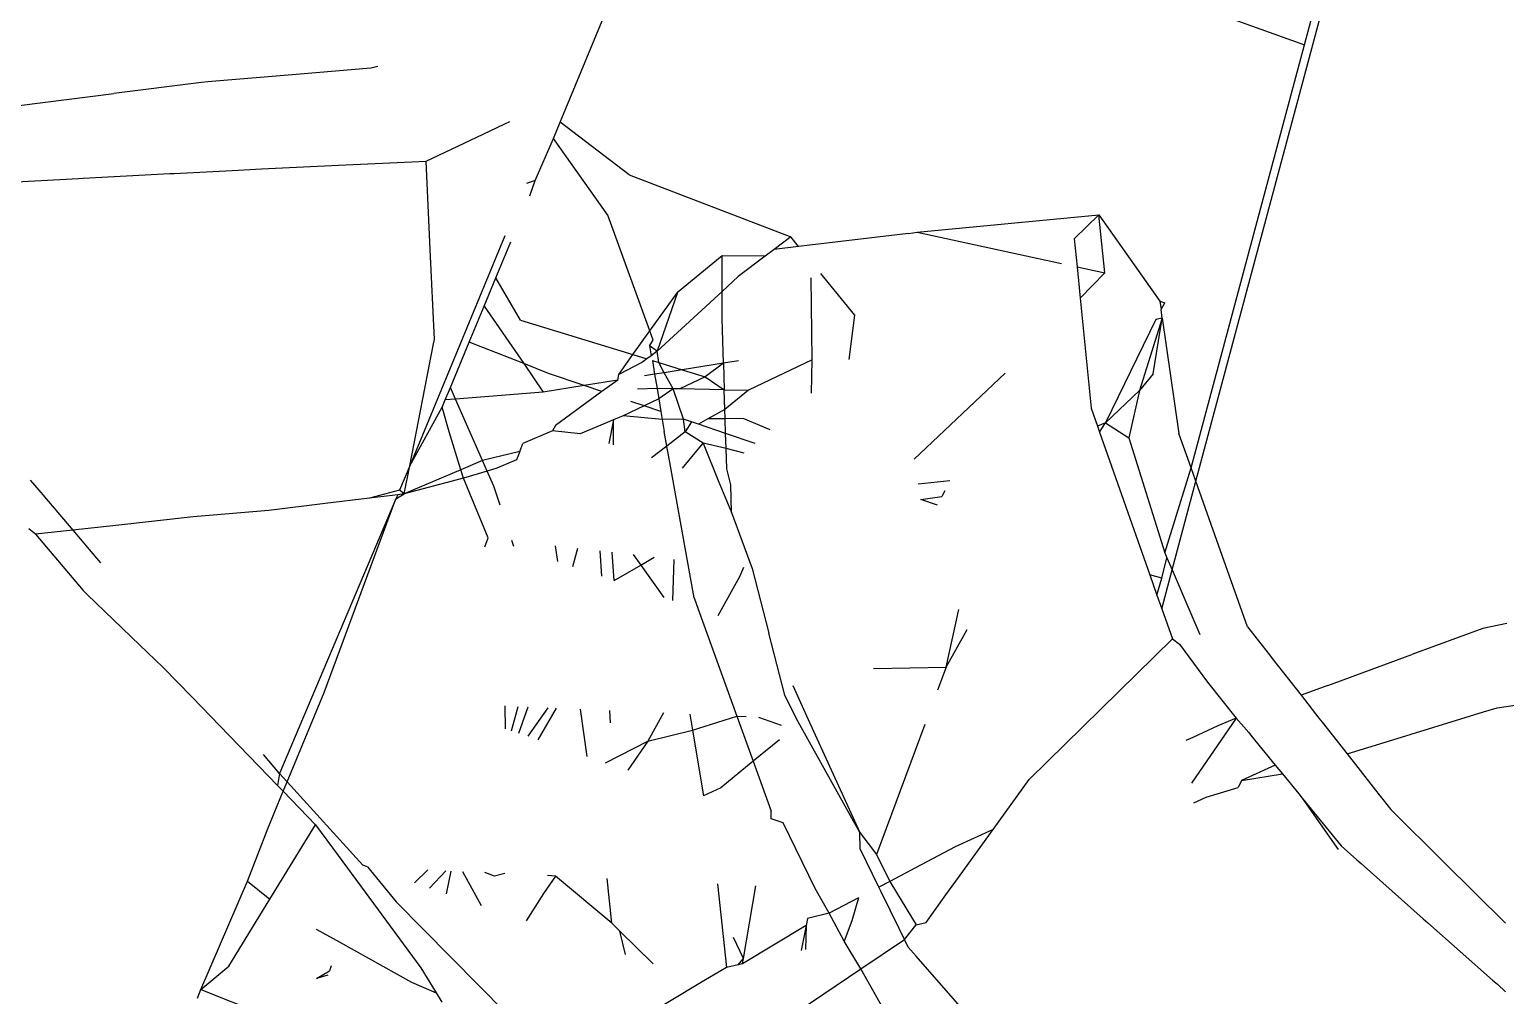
# Model space of a CAD drawing. Header units: inches. Extents: x 3324238 to 135265466, y -1036581 to 20094598.
# Drawn here: x 3354733.3142 to 3354733.6695, y -519089.3776 to -519089.1451 of the extents above; entities that cross this region are included whole.
import ezdxf

# ---------------------------------------------------------------- set-up
doc = ezdxf.new("R2010")
doc.units = ezdxf.units.IN
doc.header["$MEASUREMENT"] = 0

msp = doc.modelspace()

# ---------------------------------------------------------------- linework, layer by layer
for p, q in [((3354733.59495, -519089.25386, 0.00267), (3354733.64577, -519089.0641, 0.00267)), ((3354733.62109, -519089.14882, 0.00267), (3354733.64387, -519089.06359, 0.00267)), ((3354733.44197, -519089.16742, 0.00267), (3354733.4719, -519089.09516, 0.00267)), ((3354733.4719, -519089.09516, 0.00267), (3354733.62109, -519089.14882, 0.00267)), ((3354733.59379, -519089.2506, 0.00267), (3354733.62109, -519089.14882, 0.00267)), ((3354733.3964, -519089.15445, 0.00267), (3354733.37941, -519089.15587, 0.00267)), ((3354733.39809, -519089.15402, 0.00267), (3354733.3964, -519089.15445, 0.00267)), ((3354733.3556, -519089.15787, 0.00267), (3354733.33453, -519089.16054, 0.00267)), ((3354733.35716, -519089.15774, 0.00267), (3354733.3556, -519089.15787, 0.00267)), ((3354733.37941, -519089.15587, 0.00267), (3354733.35716, -519089.15774, 0.00267)), ((3354733.31174, -519089.16342, 0.00267), (3354733.33453, -519089.16054, 0.00267)), ((3354733.42187, -519089.17107, 0.00267), (3354733.42846, -519089.16794, 0.00267)), ((3354733.42846, -519089.16794, 0.00267), (3354733.42984, -519089.16729, 0.00267)), ((3354733.44033, -519089.17139, 0.00267), (3354733.44197, -519089.16742, 0.00267)), ((3354733.45853, -519089.18011, 0.00267), (3354733.44197, -519089.16742, 0.00267)), ((3354733.40973, -519089.17682, 0.00267), (3354733.42187, -519089.17107, 0.00267)), ((3354733.43593, -519089.18149, 0.00267), (3354733.44033, -519089.17139, 0.00267)), ((3354733.45339, -519089.18982, 0.00267), (3354733.44033, -519089.17139, 0.00267)), ((3354733.32712, -519089.18094, 0.00267), (3354733.34801, -519089.17983, 0.00267)), ((3354733.34801, -519089.17983, 0.00267), (3354733.34904, -519089.17977, 0.00267)), ((3354733.34904, -519089.17977, 0.00267), (3354733.36304, -519089.17903, 0.00267)), ((3354733.36304, -519089.17903, 0.00267), (3354733.37007, -519089.1787, 0.00267)), ((3354733.37007, -519089.1787, 0.00267), (3354733.38862, -519089.17782, 0.00267)), ((3354733.38862, -519089.17782, 0.00267), (3354733.40628, -519089.17699, 0.00267)), ((3354733.40628, -519089.17699, 0.00267), (3354733.40973, -519089.17682, 0.00267)), ((3354733.41069, -519089.19806, 0.00267), (3354733.40973, -519089.17682, 0.00267)), ((3354733.45853, -519089.18011, 0.00267), (3354733.49744, -519089.19503, 0.00267)), ((3354733.30515, -519089.1821, 0.00267), (3354733.32599, -519089.181, 0.00267)), ((3354733.32599, -519089.181, 0.00267), (3354733.32712, -519089.18094, 0.00267)), ((3354733.43593, -519089.18149, 0.00267), (3354733.43382, -519089.18222, 0.00267)), ((3354733.43461, -519089.1852, 0.00267), (3354733.43593, -519089.18149, 0.00267)), ((3354733.46354, -519089.21767, 0.00267), (3354733.45339, -519089.18982, 0.00267)), ((3354733.5279, -519089.19395, 0.00267), (3354733.57161, -519089.18975, 0.00267)), ((3354733.57161, -519089.18975, 0.00267), (3354733.56568, -519089.1955, 0.00267)), ((3354733.57299, -519089.20368, 0.00267), (3354733.57161, -519089.18975, 0.00267)), ((3354733.57161, -519089.18975, 0.00267), (3354733.58626, -519089.21051, 0.00267)), ((3354733.52581, -519089.1942, 0.00267), (3354733.49933, -519089.19735, 0.00267)), ((3354733.52581, -519089.1942, 0.00267), (3354733.5279, -519089.19395, 0.00267)), ((3354733.5279, -519089.19395, 0.00267), (3354733.56263, -519089.20144, 0.00267)), ((3354733.4286, -519089.19483, 0.00267), (3354733.40573, -519089.25012, 0.00267)), ((3354733.42644, -519089.20492, 0.00267), (3354733.43005, -519089.19622, 0.00267)), ((3354733.49744, -519089.19503, 0.00267), (3354733.49342, -519089.19806, 0.00267)), ((3354733.49933, -519089.19735, 0.00267), (3354733.49342, -519089.19806, 0.00267)), ((3354733.49933, -519089.19735, 0.00267), (3354733.49744, -519089.19503, 0.00267)), ((3354733.56568, -519089.1955, 0.00267), (3354733.56635, -519089.20225, 0.00267)), ((3354733.41167, -519089.21976, 0.00267), (3354733.41069, -519089.19806, 0.00267)), ((3354733.4809, -519089.19957, 0.00267), (3354733.47017, -519089.2084, 0.00267)), ((3354733.48091, -519089.20817, 0.00267), (3354733.4809, -519089.19957, 0.00267)), ((3354733.49128, -519089.19968, 0.00267), (3354733.4809, -519089.19957, 0.00267)), ((3354733.49128, -519089.19968, 0.00267), (3354733.48477, -519089.2046, 0.00267)), ((3354733.49342, -519089.19806, 0.00267), (3354733.49128, -519089.19968, 0.00267)), ((3354733.42364, -519089.21171, 0.00267), (3354733.42644, -519089.20492, 0.00267)), ((3354733.43243, -519089.21507, 0.00267), (3354733.42644, -519089.20492, 0.00267)), ((3354733.48477, -519089.2046, 0.00267), (3354733.48091, -519089.20817, 0.00267)), ((3354733.50262, -519089.22461, 0.00267), (3354733.50234, -519089.2049, 0.00267)), ((3354733.51285, -519089.21386, 0.00267), (3354733.50465, -519089.20384, 0.00267)), ((3354733.56635, -519089.20225, 0.00267), (3354733.57299, -519089.20368, 0.00267)), ((3354733.56635, -519089.20225, 0.00267), (3354733.5671, -519089.20977, 0.00267)), ((3354733.5671, -519089.20977, 0.00267), (3354733.57299, -519089.20368, 0.00267)), ((3354733.46354, -519089.21767, 0.00267), (3354733.47017, -519089.2084, 0.00267)), ((3354733.48091, -519089.20817, 0.00267), (3354733.46532, -519089.22258, 0.00267)), ((3354733.47017, -519089.2084, 0.00267), (3354733.46532, -519089.22258, 0.00267)), ((3354733.48092, -519089.21466, 0.00267), (3354733.48091, -519089.20817, 0.00267)), ((3354733.42004, -519089.22038, 0.00267), (3354733.42364, -519089.21171, 0.00267)), ((3354733.42364, -519089.21171, 0.00267), (3354733.43318, -519089.22556, 0.00267)), ((3354733.5671, -519089.20977, 0.00267), (3354733.56972, -519089.23629, 0.00267)), ((3354733.58626, -519089.21051, 0.00267), (3354733.58746, -519089.2109, 0.00267)), ((3354733.58626, -519089.21051, 0.00267), (3354733.58656, -519089.21255, 0.00267)), ((3354733.58656, -519089.21255, 0.00267), (3354733.58746, -519089.2109, 0.00267)), ((3354733.43243, -519089.21507, 0.00267), (3354733.45945, -519089.22339, 0.00267)), ((3354733.48125, -519089.22546, 0.00267), (3354733.48092, -519089.21466, 0.00267)), ((3354733.51151, -519089.22458, 0.00267), (3354733.51285, -519089.21386, 0.00267)), ((3354733.58527, -519089.21492, 0.00267), (3354733.57318, -519089.23981, 0.00267)), ((3354733.58686, -519089.21461, 0.00267), (3354733.58139, -519089.23203, 0.00267)), ((3354733.58469, -519089.22802, 0.00267), (3354733.58686, -519089.21461, 0.00267)), ((3354733.58686, -519089.21461, 0.00267), (3354733.58527, -519089.21492, 0.00267)), ((3354733.58686, -519089.21461, 0.00267), (3354733.58656, -519089.21255, 0.00267)), ((3354733.58686, -519089.21461, 0.00267), (3354733.59086, -519089.24233, 0.00267)), ((3354733.45945, -519089.22339, 0.00267), (3354733.46354, -519089.21767, 0.00267)), ((3354733.46436, -519089.21994, 0.00267), (3354733.46354, -519089.21767, 0.00267)), ((3354733.40573, -519089.25012, 0.00267), (3354733.41147, -519089.2208, 0.00267)), ((3354733.41147, -519089.2208, 0.00267), (3354733.41167, -519089.21976, 0.00267)), ((3354733.41553, -519089.23128, 0.00267), (3354733.42004, -519089.22038, 0.00267)), ((3354733.43318, -519089.22556, 0.00267), (3354733.42004, -519089.22038, 0.00267)), ((3354733.46346, -519089.22128, 0.00267), (3354733.46436, -519089.21994, 0.00267)), ((3354733.46346, -519089.22128, 0.00267), (3354733.46386, -519089.22364, 0.00267)), ((3354733.46532, -519089.22258, 0.00267), (3354733.46346, -519089.22128, 0.00267)), ((3354733.46532, -519089.22258, 0.00267), (3354733.46386, -519089.22364, 0.00267)), ((3354733.46568, -519089.2253, 0.00267), (3354733.46532, -519089.22258, 0.00267)), ((3354733.43911, -519089.2279, 0.00267), (3354733.43318, -519089.22556, 0.00267)), ((3354733.43318, -519089.22556, 0.00267), (3354733.43787, -519089.23238, 0.00267)), ((3354733.45604, -519089.22815, 0.00267), (3354733.45945, -519089.22339, 0.00267)), ((3354733.46173, -519089.2252, 0.00267), (3354733.45604, -519089.22815, 0.00267)), ((3354733.45945, -519089.22339, 0.00267), (3354733.4628, -519089.22442, 0.00267)), ((3354733.4628, -519089.22442, 0.00267), (3354733.46173, -519089.2252, 0.00267)), ((3354733.46386, -519089.22364, 0.00267), (3354733.4628, -519089.22442, 0.00267)), ((3354733.46414, -519089.22483, 0.00267), (3354733.46568, -519089.2253, 0.00267)), ((3354733.46414, -519089.22483, 0.00267), (3354733.46468, -519089.2281, 0.00267)), ((3354733.46568, -519089.2253, 0.00267), (3354733.47133, -519089.22704, 0.00267)), ((3354733.46701, -519089.22773, 0.00267), (3354733.46568, -519089.2253, 0.00267)), ((3354733.48125, -519089.22546, 0.00267), (3354733.47133, -519089.22704, 0.00267)), ((3354733.48125, -519089.22546, 0.00267), (3354733.47681, -519089.22873, 0.00267)), ((3354733.48489, -519089.22487, 0.00267), (3354733.48125, -519089.22546, 0.00267)), ((3354733.48125, -519089.22546, 0.00267), (3354733.48144, -519089.23183, 0.00267)), ((3354733.50262, -519089.22461, 0.00267), (3354733.48727, -519089.23194, 0.00267)), ((3354733.50244, -519089.23266, 0.00267), (3354733.50262, -519089.22461, 0.00267)), ((3354733.4477, -519089.23081, 0.00267), (3354733.43911, -519089.2279, 0.00267)), ((3354733.45579, -519089.22952, 0.00267), (3354733.4477, -519089.23081, 0.00267)), ((3354733.45579, -519089.22952, 0.00267), (3354733.45201, -519089.23227, 0.00267)), ((3354733.45579, -519089.22952, 0.00267), (3354733.45604, -519089.22815, 0.00267)), ((3354733.46468, -519089.2281, 0.00267), (3354733.46221, -519089.22849, 0.00267)), ((3354733.46701, -519089.22773, 0.00267), (3354733.46468, -519089.2281, 0.00267)), ((3354733.46468, -519089.2281, 0.00267), (3354733.4653, -519089.23151, 0.00267)), ((3354733.47133, -519089.22704, 0.00267), (3354733.46701, -519089.22773, 0.00267)), ((3354733.46913, -519089.23159, 0.00267), (3354733.46701, -519089.22773, 0.00267)), ((3354733.47681, -519089.22873, 0.00267), (3354733.47075, -519089.23162, 0.00267)), ((3354733.47133, -519089.22704, 0.00267), (3354733.47681, -519089.22873, 0.00267)), ((3354733.47681, -519089.22873, 0.00267), (3354733.48144, -519089.23183, 0.00267)), ((3354733.52715, -519089.24853, 0.00267), (3354733.54905, -519089.22784, 0.00267)), ((3354733.58469, -519089.22802, 0.00267), (3354733.58139, -519089.23203, 0.00267)), ((3354733.41429, -519089.23427, 0.00267), (3354733.41553, -519089.23128, 0.00267)), ((3354733.41675, -519089.23407, 0.00267), (3354733.41553, -519089.23128, 0.00267)), ((3354733.43787, -519089.23238, 0.00267), (3354733.41675, -519089.23407, 0.00267)), ((3354733.4477, -519089.23081, 0.00267), (3354733.43787, -519089.23238, 0.00267)), ((3354733.45201, -519089.23227, 0.00267), (3354733.44084, -519089.24041, 0.00267)), ((3354733.45201, -519089.23227, 0.00267), (3354733.4477, -519089.23081, 0.00267)), ((3354733.4653, -519089.23151, 0.00267), (3354733.46054, -519089.23166, 0.00267)), ((3354733.46913, -519089.23159, 0.00267), (3354733.4653, -519089.23151, 0.00267)), ((3354733.4653, -519089.23151, 0.00267), (3354733.46567, -519089.23404, 0.00267)), ((3354733.46913, -519089.23159, 0.00267), (3354733.46567, -519089.23404, 0.00267)), ((3354733.47075, -519089.23162, 0.00267), (3354733.46913, -519089.23159, 0.00267)), ((3354733.47163, -519089.23892, 0.00267), (3354733.46913, -519089.23159, 0.00267)), ((3354733.48144, -519089.23183, 0.00267), (3354733.47075, -519089.23162, 0.00267)), ((3354733.48144, -519089.23183, 0.00267), (3354733.48727, -519089.23194, 0.00267)), ((3354733.48158, -519089.23656, 0.00267), (3354733.48144, -519089.23183, 0.00267)), ((3354733.48727, -519089.23194, 0.00267), (3354733.48158, -519089.23656, 0.00267)), ((3354733.58139, -519089.23203, 0.00267), (3354733.57318, -519089.23981, 0.00267)), ((3354733.58139, -519089.23203, 0.00267), (3354733.57883, -519089.24338, 0.00267)), ((3354733.40573, -519089.25012, 0.00267), (3354733.41355, -519089.23605, 0.00267)), ((3354733.41355, -519089.23605, 0.00267), (3354733.41429, -519089.23427, 0.00267)), ((3354733.41526, -519089.24196, 0.00267), (3354733.41355, -519089.23605, 0.00267)), ((3354733.41675, -519089.23407, 0.00267), (3354733.41429, -519089.23427, 0.00267)), ((3354733.42326, -519089.24887, 0.00267), (3354733.41675, -519089.23407, 0.00267)), ((3354733.46217, -519089.23571, 0.00267), (3354733.45715, -519089.2381, 0.00267)), ((3354733.46217, -519089.23571, 0.00267), (3354733.45898, -519089.23463, 0.00267)), ((3354733.46567, -519089.23404, 0.00267), (3354733.46217, -519089.23571, 0.00267)), ((3354733.46617, -519089.23707, 0.00267), (3354733.46217, -519089.23571, 0.00267)), ((3354733.46567, -519089.23404, 0.00267), (3354733.46617, -519089.23707, 0.00267)), ((3354733.48158, -519089.23656, 0.00267), (3354733.47752, -519089.23886, 0.00267)), ((3354733.48165, -519089.23882, 0.00267), (3354733.48158, -519089.23656, 0.00267)), ((3354733.56972, -519089.23629, 0.00267), (3354733.57125, -519089.24062, 0.00267)), ((3354733.44084, -519089.24041, 0.00267), (3354733.44012, -519089.24169, 0.00267)), ((3354733.45479, -519089.23908, 0.00267), (3354733.44674, -519089.24241, 0.00267)), ((3354733.45479, -519089.23908, 0.00267), (3354733.45369, -519089.24477, 0.00267)), ((3354733.45475, -519089.24513, 0.00267), (3354733.45479, -519089.23908, 0.00267)), ((3354733.45715, -519089.2381, 0.00267), (3354733.45479, -519089.23908, 0.00267)), ((3354733.46648, -519089.23897, 0.00267), (3354733.45715, -519089.2381, 0.00267)), ((3354733.46617, -519089.23707, 0.00267), (3354733.46648, -519089.23897, 0.00267)), ((3354733.47163, -519089.23892, 0.00267), (3354733.46648, -519089.23897, 0.00267)), ((3354733.46648, -519089.23897, 0.00267), (3354733.46697, -519089.24191, 0.00267)), ((3354733.47207, -519089.24196, 0.00267), (3354733.47163, -519089.23892, 0.00267)), ((3354733.47352, -519089.23956, 0.00267), (3354733.47163, -519089.23892, 0.00267)), ((3354733.47352, -519089.23956, 0.00267), (3354733.47207, -519089.24196, 0.00267)), ((3354733.47526, -519089.24015, 0.00267), (3354733.47352, -519089.23956, 0.00267)), ((3354733.47752, -519089.23886, 0.00267), (3354733.47526, -519089.24015, 0.00267)), ((3354733.48176, -519089.24235, 0.00267), (3354733.47526, -519089.24015, 0.00267)), ((3354733.48165, -519089.23882, 0.00267), (3354733.47752, -519089.23886, 0.00267)), ((3354733.48596, -519089.23878, 0.00267), (3354733.48165, -519089.23882, 0.00267)), ((3354733.48176, -519089.24235, 0.00267), (3354733.48165, -519089.23882, 0.00267)), ((3354733.49249, -519089.24152, 0.00267), (3354733.48596, -519089.23878, 0.00267)), ((3354733.57318, -519089.23981, 0.00267), (3354733.57125, -519089.24062, 0.00267)), ((3354733.57174, -519089.24201, 0.00267), (3354733.57318, -519089.23981, 0.00267)), ((3354733.57318, -519089.23981, 0.00267), (3354733.57883, -519089.24338, 0.00267)), ((3354733.41807, -519089.25108, 0.00267), (3354733.41526, -519089.24196, 0.00267)), ((3354733.44012, -519089.24169, 0.00267), (3354733.43293, -519089.24475, 0.00267)), ((3354733.44674, -519089.24241, 0.00267), (3354733.44012, -519089.24169, 0.00267)), ((3354733.4676, -519089.24541, 0.00267), (3354733.46697, -519089.24191, 0.00267)), ((3354733.47207, -519089.24196, 0.00267), (3354733.4676, -519089.24541, 0.00267)), ((3354733.47633, -519089.24467, 0.00267), (3354733.47207, -519089.24196, 0.00267)), ((3354733.48886, -519089.24475, 0.00267), (3354733.48176, -519089.24235, 0.00267)), ((3354733.48187, -519089.24601, 0.00267), (3354733.48176, -519089.24235, 0.00267)), ((3354733.57125, -519089.24062, 0.00267), (3354733.57174, -519089.24201, 0.00267)), ((3354733.57174, -519089.24201, 0.00267), (3354733.58386, -519089.27639, 0.00267)), ((3354733.57883, -519089.24338, 0.00267), (3354733.58748, -519089.27109, 0.00267)), ((3354733.59379, -519089.2506, 0.00267), (3354733.59086, -519089.24233, 0.00267)), ((3354733.43222, -519089.2467, 0.00267), (3354733.42326, -519089.24887, 0.00267)), ((3354733.43222, -519089.2467, 0.00267), (3354733.43147, -519089.24874, 0.00267)), ((3354733.43222, -519089.2467, 0.00267), (3354733.43293, -519089.24475, 0.00267)), ((3354733.4676, -519089.24541, 0.00267), (3354733.46393, -519089.24824, 0.00267)), ((3354733.46839, -519089.24975, 0.00267), (3354733.4676, -519089.24541, 0.00267)), ((3354733.47136, -519089.25075, 0.00267), (3354733.47633, -519089.24467, 0.00267)), ((3354733.48187, -519089.24601, 0.00267), (3354733.47633, -519089.24467, 0.00267)), ((3354733.47633, -519089.24467, 0.00267), (3354733.48, -519089.25368, 0.00267)), ((3354733.48625, -519089.24708, 0.00267), (3354733.48187, -519089.24601, 0.00267)), ((3354733.48202, -519089.25084, 0.00267), (3354733.48187, -519089.24601, 0.00267)), ((3354733.40573, -519089.25012, 0.00267), (3354733.40329, -519089.25603, 0.00267)), ((3354733.40441, -519089.2569, 0.00267), (3354733.40573, -519089.25012, 0.00267)), ((3354733.41807, -519089.25108, 0.00267), (3354733.40441, -519089.2569, 0.00267)), ((3354733.42326, -519089.24887, 0.00267), (3354733.41807, -519089.25108, 0.00267)), ((3354733.41871, -519089.25315, 0.00267), (3354733.41807, -519089.25108, 0.00267)), ((3354733.42438, -519089.25142, 0.00267), (3354733.42326, -519089.24887, 0.00267)), ((3354733.42671, -519089.25071, 0.00267), (3354733.42438, -519089.25142, 0.00267)), ((3354733.43147, -519089.24874, 0.00267), (3354733.42671, -519089.25071, 0.00267)), ((3354733.47259, -519089.27304, 0.00267), (3354733.46839, -519089.24975, 0.00267)), ((3354733.48301, -519089.2547, 0.00267), (3354733.48202, -519089.25084, 0.00267)), ((3354733.58748, -519089.27109, 0.00267), (3354733.59379, -519089.2506, 0.00267)), ((3354733.59495, -519089.25386, 0.00267), (3354733.59379, -519089.2506, 0.00267)), ((3354733.31443, -519089.25361, 0.00267), (3354733.31646, -519089.256, 0.00267)), ((3354733.41871, -519089.25315, 0.00267), (3354733.40441, -519089.2569, 0.00267)), ((3354733.42438, -519089.25142, 0.00267), (3354733.41871, -519089.25315, 0.00267)), ((3354733.4246, -519089.2675, 0.00267), (3354733.41871, -519089.25315, 0.00267)), ((3354733.42598, -519089.25506, 0.00267), (3354733.42438, -519089.25142, 0.00267)), ((3354733.48, -519089.25368, 0.00267), (3354733.48315, -519089.26141, 0.00267)), ((3354733.48315, -519089.26141, 0.00267), (3354733.48301, -519089.2547, 0.00267)), ((3354733.53572, -519089.25377, 0.00267), (3354733.52813, -519089.25454, 0.00267)), ((3354733.58924, -519089.27518, 0.00267), (3354733.59495, -519089.25386, 0.00267)), ((3354733.59864, -519089.26428, 0.00267), (3354733.59495, -519089.25386, 0.00267)), ((3354733.31646, -519089.256, 0.00267), (3354733.31741, -519089.25711, 0.00267)), ((3354733.31741, -519089.25711, 0.00267), (3354733.32467, -519089.26566, 0.00267)), ((3354733.40243, -519089.25811, 0.00267), (3354733.3744, -519089.32419, 0.00267)), ((3354733.38513, -519089.30469, 0.00267), (3354733.40243, -519089.25811, 0.00267)), ((3354733.3961, -519089.25791, 0.00267), (3354733.38536, -519089.25923, 0.00267)), ((3354733.40329, -519089.25603, 0.00267), (3354733.3961, -519089.25791, 0.00267)), ((3354733.40285, -519089.25709, 0.00267), (3354733.3961, -519089.25791, 0.00267)), ((3354733.40243, -519089.25811, 0.00267), (3354733.40441, -519089.2569, 0.00267)), ((3354733.40285, -519089.25709, 0.00267), (3354733.40243, -519089.25811, 0.00267)), ((3354733.40441, -519089.2569, 0.00267), (3354733.40285, -519089.25709, 0.00267)), ((3354733.40441, -519089.2569, 0.00267), (3354733.40329, -519089.25603, 0.00267)), ((3354733.42749, -519089.2596, 0.00267), (3354733.42598, -519089.25506, 0.00267)), ((3354733.52875, -519089.25827, 0.00267), (3354733.53378, -519089.25755, 0.00267)), ((3354733.53272, -519089.25961, 0.00267), (3354733.52875, -519089.25827, 0.00267)), ((3354733.53451, -519089.25613, 0.00267), (3354733.53378, -519089.25755, 0.00267)), ((3354733.37183, -519089.26089, 0.00267), (3354733.3536, -519089.26239, 0.00267)), ((3354733.38536, -519089.25923, 0.00267), (3354733.37183, -519089.26089, 0.00267)), ((3354733.48315, -519089.26141, 0.00267), (3354733.48818, -519089.27484, 0.00267)), ((3354733.31568, -519089.26659, 0.00267), (3354733.31405, -519089.26534, 0.00267)), ((3354733.33502, -519089.26449, 0.00267), (3354733.32467, -519089.26566, 0.00267)), ((3354733.3536, -519089.26239, 0.00267), (3354733.33502, -519089.26449, 0.00267)), ((3354733.60392, -519089.27921, 0.00267), (3354733.59864, -519089.26428, 0.00267)), ((3354733.32467, -519089.26566, 0.00267), (3354733.31568, -519089.26659, 0.00267)), ((3354733.31568, -519089.26659, 0.00267), (3354733.32715, -519089.28018, 0.00267)), ((3354733.32467, -519089.26566, 0.00267), (3354733.33038, -519089.27238, 0.00267)), ((3354733.4238, -519089.26967, 0.00267), (3354733.4246, -519089.2675, 0.00267)), ((3354733.43081, -519089.2696, 0.00267), (3354733.43033, -519089.26816, 0.00267)), ((3354733.33038, -519089.27238, 0.00267), (3354733.33134, -519089.27352, 0.00267)), ((3354733.44139, -519089.27319, 0.00267), (3354733.4408, -519089.26937, 0.00267)), ((3354733.445, -519089.27441, 0.00267), (3354733.44622, -519089.27, 0.00267)), ((3354733.45152, -519089.27061, 0.00267), (3354733.45189, -519089.27674, 0.00267)), ((3354733.45495, -519089.27778, 0.00267), (3354733.45446, -519089.27095, 0.00267)), ((3354733.45953, -519089.27153, 0.00267), (3354733.46133, -519089.27403, 0.00267)), ((3354733.46133, -519089.27403, 0.00267), (3354733.46459, -519089.27212, 0.00267)), ((3354733.58677, -519089.27722, 0.00267), (3354733.58799, -519089.27228, 0.00267)), ((3354733.58748, -519089.27109, 0.00267), (3354733.58799, -519089.27228, 0.00267)), ((3354733.58799, -519089.27228, 0.00267), (3354733.58924, -519089.27518, 0.00267)), ((3354733.45495, -519089.27778, 0.00267), (3354733.46133, -519089.27403, 0.00267)), ((3354733.46133, -519089.27403, 0.00267), (3354733.46693, -519089.28184, 0.00267)), ((3354733.46905, -519089.28256, 0.00267), (3354733.46935, -519089.27267, 0.00267)), ((3354733.4742, -519089.28194, 0.00267), (3354733.47259, -519089.27304, 0.00267)), ((3354733.48609, -519089.2746, 0.00267), (3354733.48508, -519089.27689, 0.00267)), ((3354733.48818, -519089.27484, 0.00267), (3354733.49217, -519089.29039, 0.00267)), ((3354733.58673, -519089.28455, 0.00267), (3354733.58924, -519089.27518, 0.00267)), ((3354733.58924, -519089.27518, 0.00267), (3354733.59326, -519089.28454, 0.00267)), ((3354733.48508, -519089.27689, 0.00267), (3354733.47987, -519089.28622, 0.00267)), ((3354733.58677, -519089.27722, 0.00267), (3354733.58386, -519089.27639, 0.00267)), ((3354733.58386, -519089.27639, 0.00267), (3354733.58558, -519089.28128, 0.00267)), ((3354733.58558, -519089.28128, 0.00267), (3354733.58677, -519089.27722, 0.00267)), ((3354733.60736, -519089.28892, 0.00267), (3354733.60392, -519089.27921, 0.00267)), ((3354733.32715, -519089.28018, 0.00267), (3354733.32814, -519089.28113, 0.00267)), ((3354733.32814, -519089.28113, 0.00267), (3354733.3408, -519089.29329, 0.00267)), ((3354733.4742, -519089.28194, 0.00267), (3354733.47517, -519089.28463, 0.00267)), ((3354733.58558, -519089.28128, 0.00267), (3354733.58673, -519089.28455, 0.00267)), ((3354733.47517, -519089.28463, 0.00267), (3354733.4845, -519089.31041, 0.00267)), ((3354733.53483, -519089.29859, 0.00267), (3354733.53793, -519089.2847, 0.00267)), ((3354733.58673, -519089.28455, 0.00267), (3354733.58928, -519089.29177, 0.00267)), ((3354733.59326, -519089.28454, 0.00267), (3354733.59592, -519089.29073, 0.00267)), ((3354733.53483, -519089.29859, 0.00267), (3354733.53992, -519089.28956, 0.00267)), ((3354733.60736, -519089.28892, 0.00267), (3354733.61264, -519089.29565, 0.00267)), ((3354733.66398, -519089.28929, 0.00267), (3354733.64691, -519089.29556, 0.00267)), ((3354733.66974, -519089.28807, 0.00267), (3354733.66398, -519089.28929, 0.00267)), ((3354733.3408, -519089.29329, 0.00267), (3354733.34632, -519089.29859, 0.00267)), ((3354733.496, -519089.30531, 0.00267), (3354733.49217, -519089.29039, 0.00267)), ((3354733.55478, -519089.32566, 0.00267), (3354733.58928, -519089.29177, 0.00267)), ((3354733.58928, -519089.29177, 0.00267), (3354733.59099, -519089.29311, 0.00267)), ((3354733.59099, -519089.29311, 0.00267), (3354733.59777, -519089.30219, 0.00267)), ((3354733.61264, -519089.29565, 0.00267), (3354733.6133, -519089.29649, 0.00267)), ((3354733.6133, -519089.29649, 0.00267), (3354733.62027, -519089.30536, 0.00267)), ((3354733.62667, -519089.30301, 0.00267), (3354733.64691, -519089.29556, 0.00267)), ((3354733.34632, -519089.29859, 0.00267), (3354733.35336, -519089.30585, 0.00267)), ((3354733.51739, -519089.29893, 0.00267), (3354733.53483, -519089.29859, 0.00267)), ((3354733.53483, -519089.29859, 0.00267), (3354733.53277, -519089.30414, 0.00267)), ((3354733.49795, -519089.303, 0.00267), (3354733.50166, -519089.31118, 0.00267)), ((3354733.59777, -519089.30219, 0.00267), (3354733.6046, -519089.31092, 0.00267)), ((3354733.62667, -519089.30301, 0.00267), (3354733.62027, -519089.30536, 0.00267)), ((3354733.35336, -519089.30585, 0.00267), (3354733.36225, -519089.31503, 0.00267)), ((3354733.37622, -519089.32619, 0.00267), (3354733.38513, -519089.30469, 0.00267)), ((3354733.42878, -519089.31343, 0.00267), (3354733.4287, -519089.30793, 0.00267)), ((3354733.49881, -519089.31105, 0.00267), (3354733.496, -519089.30531, 0.00267)), ((3354733.62027, -519089.30536, 0.00267), (3354733.62457, -519089.31085, 0.00267)), ((3354733.66743, -519089.30838, 0.00267), (3354733.68456, -519089.30583, 0.00267)), ((3354733.43026, -519089.31393, 0.00267), (3354733.43181, -519089.30807, 0.00267)), ((3354733.432, -519089.31452, 0.00267), (3354733.43423, -519089.30817, 0.00267)), ((3354733.43896, -519089.30838, 0.00267), (3354733.43416, -519089.31525, 0.00267)), ((3354733.44099, -519089.30847, 0.00267), (3354733.43654, -519089.31606, 0.00267)), ((3354733.44842, -519089.32008, 0.00267), (3354733.44681, -519089.30873, 0.00267)), ((3354733.45383, -519089.30905, 0.00267), (3354733.45401, -519089.312, 0.00267)), ((3354733.46681, -519089.30962, 0.00267), (3354733.46301, -519089.31644, 0.00267)), ((3354733.47316, -519089.30991, 0.00267), (3354733.47379, -519089.31374, 0.00267)), ((3354733.47379, -519089.31374, 0.00267), (3354733.4845, -519089.31041, 0.00267)), ((3354733.4845, -519089.31041, 0.00267), (3354733.48843, -519089.32127, 0.00267)), ((3354733.4845, -519089.31041, 0.00267), (3354733.48671, -519089.31051, 0.00267)), ((3354733.48965, -519089.31064, 0.00267), (3354733.49516, -519089.31257, 0.00267)), ((3354733.51405, -519089.33844, 0.00267), (3354733.49881, -519089.31105, 0.00267)), ((3354733.50166, -519089.31118, 0.00267), (3354733.51405, -519089.33844, 0.00267)), ((3354733.6046, -519089.31092, 0.00267), (3354733.59385, -519089.32652, 0.00267)), ((3354733.6046, -519089.31092, 0.00267), (3354733.60024, -519089.31273, 0.00267)), ((3354733.6046, -519089.31092, 0.00267), (3354733.60765, -519089.31431, 0.00267)), ((3354733.62457, -519089.31085, 0.00267), (3354733.62536, -519089.31185, 0.00267)), ((3354733.64133, -519089.3164, 0.00267), (3354733.66414, -519089.30939, 0.00267)), ((3354733.66414, -519089.30939, 0.00267), (3354733.66743, -519089.30838, 0.00267)), ((3354733.36225, -519089.31503, 0.00267), (3354733.36939, -519089.3224, 0.00267)), ((3354733.46301, -519089.31644, 0.00267), (3354733.47379, -519089.31374, 0.00267)), ((3354733.47379, -519089.31374, 0.00267), (3354733.47641, -519089.32957, 0.00267)), ((3354733.52969, -519089.31243, 0.00267), (3354733.51807, -519089.34368, 0.00267)), ((3354733.60024, -519089.31273, 0.00267), (3354733.5942, -519089.31551, 0.00267)), ((3354733.60765, -519089.31431, 0.00267), (3354733.60836, -519089.31519, 0.00267)), ((3354733.62536, -519089.31185, 0.00267), (3354733.63134, -519089.31947, 0.00267)), ((3354733.45288, -519089.3216, 0.00267), (3354733.46301, -519089.31644, 0.00267)), ((3354733.46301, -519089.31644, 0.00267), (3354733.45824, -519089.32341, 0.00267)), ((3354733.49475, -519089.31609, 0.00267), (3354733.48843, -519089.32127, 0.00267)), ((3354733.5942, -519089.31551, 0.00267), (3354733.5925, -519089.31629, 0.00267)), ((3354733.60836, -519089.31519, 0.00267), (3354733.61406, -519089.32219, 0.00267)), ((3354733.63134, -519089.31947, 0.00267), (3354733.64133, -519089.3164, 0.00267)), ((3354733.3744, -519089.32419, 0.00267), (3354733.37054, -519089.31964, 0.00267)), ((3354733.48843, -519089.32127, 0.00267), (3354733.48062, -519089.32768, 0.00267)), ((3354733.48843, -519089.32127, 0.00267), (3354733.49276, -519089.33324, 0.00267)), ((3354733.61406, -519089.32219, 0.00267), (3354733.60596, -519089.32591, 0.00267)), ((3354733.61406, -519089.32219, 0.00267), (3354733.61576, -519089.32427, 0.00267)), ((3354733.63134, -519089.31947, 0.00267), (3354733.63818, -519089.32818, 0.00267)), ((3354733.36939, -519089.3224, 0.00267), (3354733.37391, -519089.32706, 0.00267)), ((3354733.3744, -519089.32419, 0.00267), (3354733.37391, -519089.32706, 0.00267)), ((3354733.3744, -519089.32419, 0.00267), (3354733.37622, -519089.32619, 0.00267)), ((3354733.54616, -519089.33764, 0.00267), (3354733.55478, -519089.32566, 0.00267)), ((3354733.60596, -519089.32591, 0.00267), (3354733.61576, -519089.32427, 0.00267)), ((3354733.61576, -519089.32427, 0.00267), (3354733.61969, -519089.32909, 0.00267)), ((3354733.37164, -519089.33725, 0.00267), (3354733.37528, -519089.32848, 0.00267)), ((3354733.37391, -519089.32706, 0.00267), (3354733.37528, -519089.32848, 0.00267)), ((3354733.37528, -519089.32848, 0.00267), (3354733.37622, -519089.32619, 0.00267)), ((3354733.37528, -519089.32848, 0.00267), (3354733.38309, -519089.33654, 0.00267)), ((3354733.37622, -519089.32619, 0.00267), (3354733.39442, -519089.34624, 0.00267)), ((3354733.48062, -519089.32768, 0.00267), (3354733.47641, -519089.32957, 0.00267)), ((3354733.59741, -519089.32991, 0.00267), (3354733.60511, -519089.32754, 0.00267)), ((3354733.60596, -519089.32591, 0.00267), (3354733.60511, -519089.32754, 0.00267)), ((3354733.61969, -519089.32909, 0.00267), (3354733.62054, -519089.33014, 0.00267)), ((3354733.63818, -519089.32818, 0.00267), (3354733.63908, -519089.32933, 0.00267)), ((3354733.63908, -519089.32933, 0.00267), (3354733.64186, -519089.33287, 0.00267)), ((3354733.59447, -519089.33124, 0.00267), (3354733.59741, -519089.32991, 0.00267)), ((3354733.62054, -519089.33014, 0.00267), (3354733.62919, -519089.34253, 0.00267)), ((3354733.62054, -519089.33014, 0.00267), (3354733.6299, -519089.34161, 0.00267)), ((3354733.65464, -519089.34555, 0.00267), (3354733.64186, -519089.33287, 0.00267)), ((3354733.49272, -519089.33509, 0.00267), (3354733.49276, -519089.33324, 0.00267)), ((3354733.49561, -519089.33607, 0.00267), (3354733.49272, -519089.33509, 0.00267)), ((3354733.50334, -519089.35191, 0.00267), (3354733.49561, -519089.33607, 0.00267)), ((3354733.36674, -519089.35008, 0.00267), (3354733.37164, -519089.33725, 0.00267)), ((3354733.38051, -519089.34075, 0.00267), (3354733.38309, -519089.33654, 0.00267)), ((3354733.38309, -519089.33654, 0.00267), (3354733.38851, -519089.34391, 0.00267)), ((3354733.51405, -519089.33844, 0.00267), (3354733.51807, -519089.34368, 0.00267)), ((3354733.51413, -519089.34234, 0.00267), (3354733.51405, -519089.33844, 0.00267)), ((3354733.54616, -519089.33764, 0.00267), (3354733.53701, -519089.34186, 0.00267)), ((3354733.53716, -519089.35015, 0.00267), (3354733.54616, -519089.33764, 0.00267)), ((3354733.37209, -519089.35446, 0.00267), (3354733.38051, -519089.34075, 0.00267)), ((3354733.51864, -519089.35154, 0.00267), (3354733.51413, -519089.34234, 0.00267)), ((3354733.53701, -519089.34186, 0.00267), (3354733.5275, -519089.34687, 0.00267)), ((3354733.6299, -519089.34161, 0.00267), (3354733.63368, -519089.34497, 0.00267)), ((3354733.38851, -519089.34391, 0.00267), (3354733.39391, -519089.35125, 0.00267)), ((3354733.39558, -519089.3467, 0.00267), (3354733.39442, -519089.34624, 0.00267)), ((3354733.39558, -519089.3467, 0.00267), (3354733.40244, -519089.35507, 0.00267)), ((3354733.51807, -519089.34368, 0.00267), (3354733.52125, -519089.35017, 0.00267)), ((3354733.5275, -519089.34687, 0.00267), (3354733.52125, -519089.35017, 0.00267)), ((3354733.63368, -519089.34497, 0.00267), (3354733.63472, -519089.34589, 0.00267)), ((3354733.63472, -519089.34589, 0.00267), (3354733.64968, -519089.35916, 0.00267)), ((3354733.66942, -519089.36019, 0.00267), (3354733.65464, -519089.34555, 0.00267)), ((3354733.35551, -519089.37621, 0.00267), (3354733.36674, -519089.35008, 0.00267)), ((3354733.36674, -519089.35008, 0.00267), (3354733.37209, -519089.35446, 0.00267)), ((3354733.41008, -519089.3474, 0.00267), (3354733.40692, -519089.35054, 0.00267)), ((3354733.41053, -519089.35176, 0.00267), (3354733.41447, -519089.34761, 0.00267)), ((3354733.41458, -519089.35314, 0.00267), (3354733.41569, -519089.34767, 0.00267)), ((3354733.41846, -519089.3478, 0.00267), (3354733.42295, -519089.35597, 0.00267)), ((3354733.42614, -519089.3489, 0.00267), (3354733.42379, -519089.34806, 0.00267)), ((3354733.42864, -519089.3483, 0.00267), (3354733.42614, -519089.3489, 0.00267)), ((3354733.44082, -519089.34888, 0.00267), (3354733.43797, -519089.35305, 0.00267)), ((3354733.44082, -519089.34888, 0.00267), (3354733.43892, -519089.34879, 0.00267)), ((3354733.45439, -519089.36019, 0.00267), (3354733.44082, -519089.34888, 0.00267)), ((3354733.45439, -519089.36019, 0.00267), (3354733.45327, -519089.34949, 0.00267)), ((3354733.52125, -519089.35017, 0.00267), (3354733.51864, -519089.35154, 0.00267)), ((3354733.52125, -519089.35017, 0.00267), (3354733.52289, -519089.35285, 0.00267)), ((3354733.5348, -519089.35343, 0.00267), (3354733.53716, -519089.35015, 0.00267)), ((3354733.39391, -519089.35125, 0.00267), (3354733.40841, -519089.37097, 0.00267)), ((3354733.43797, -519089.35305, 0.00267), (3354733.43376, -519089.35963, 0.00267)), ((3354733.47983, -519089.35077, 0.00267), (3354733.48196, -519089.37088, 0.00267)), ((3354733.48605, -519089.36872, 0.00267), (3354733.48903, -519089.35121, 0.00267)), ((3354733.5067, -519089.35784, 0.00267), (3354733.50334, -519089.35191, 0.00267)), ((3354733.51376, -519089.35412, 0.00267), (3354733.5067, -519089.35784, 0.00267)), ((3354733.51376, -519089.35412, 0.00267), (3354733.51213, -519089.35967, 0.00267)), ((3354733.51919, -519089.35267, 0.00267), (3354733.51864, -519089.35154, 0.00267)), ((3354733.52353, -519089.36154, 0.00267), (3354733.51919, -519089.35267, 0.00267)), ((3354733.52289, -519089.35285, 0.00267), (3354733.52766, -519089.36062, 0.00267)), ((3354733.53001, -519089.36009, 0.00267), (3354733.5348, -519089.35343, 0.00267)), ((3354733.36219, -519089.37058, 0.00267), (3354733.37209, -519089.35446, 0.00267)), ((3354733.42884, -519089.38178, 0.00267), (3354733.40244, -519089.35507, 0.00267)), ((3354733.45634, -519089.36211, 0.00267), (3354733.45439, -519089.36019, 0.00267)), ((3354733.50112, -519089.36078, 0.00267), (3354733.48584, -519089.37001, 0.00267)), ((3354733.50112, -519089.36078, 0.00267), (3354733.49994, -519089.36684, 0.00267)), ((3354733.50112, -519089.36078, 0.00267), (3354733.50103, -519089.3666, 0.00267)), ((3354733.50145, -519089.35912, 0.00267), (3354733.50112, -519089.36078, 0.00267)), ((3354733.5067, -519089.35784, 0.00267), (3354733.50145, -519089.35912, 0.00267)), ((3354733.51028, -519089.36452, 0.00267), (3354733.5067, -519089.35784, 0.00267)), ((3354733.51213, -519089.35967, 0.00267), (3354733.51028, -519089.36452, 0.00267)), ((3354733.5248, -519089.36413, 0.00267), (3354733.52766, -519089.36062, 0.00267)), ((3354733.52766, -519089.36062, 0.00267), (3354733.53001, -519089.36009, 0.00267)), ((3354733.52766, -519089.36062, 0.00267), (3354733.53001, -519089.36009, 0.00267)), ((3354733.64968, -519089.35916, 0.00267), (3354733.6508, -519089.36015, 0.00267)), ((3354733.6508, -519089.36015, 0.00267), (3354733.66633, -519089.37391, 0.00267)), ((3354733.38325, -519089.36168, 0.00267), (3354733.38893, -519089.36483, 0.00267)), ((3354733.38893, -519089.36483, 0.00267), (3354733.40618, -519089.37439, 0.00267)), ((3354733.46431, -519089.36998, 0.00267), (3354733.45634, -519089.36211, 0.00267)), ((3354733.4577, -519089.36774, 0.00267), (3354733.45634, -519089.36211, 0.00267)), ((3354733.48605, -519089.36872, 0.00267), (3354733.48368, -519089.36366, 0.00267)), ((3354733.51429, -519089.37122, 0.00267), (3354733.51028, -519089.36452, 0.00267)), ((3354733.51429, -519089.37122, 0.00267), (3354733.5248, -519089.36413, 0.00267)), ((3354733.5248, -519089.36413, 0.00267), (3354733.52353, -519089.36154, 0.00267)), ((3354733.52573, -519089.36603, 0.00267), (3354733.5248, -519089.36413, 0.00267)), ((3354733.52761, -519089.36817, 0.00267), (3354733.52573, -519089.36603, 0.00267)), ((3354733.54308, -519089.38577, 0.00267), (3354733.52761, -519089.36817, 0.00267)), ((3354733.35551, -519089.37621, 0.00267), (3354733.36219, -519089.37058, 0.00267)), ((3354733.38333, -519089.37358, 0.00267), (3354733.38641, -519089.3717, 0.00267)), ((3354733.38687, -519089.37047, 0.00267), (3354733.38641, -519089.3717, 0.00267)), ((3354733.40841, -519089.37097, 0.00267), (3354733.41211, -519089.37696, 0.00267)), ((3354733.48196, -519089.37088, 0.00267), (3354733.47656, -519089.37413, 0.00267)), ((3354733.48009, -519089.39427, 0.00267), (3354733.51429, -519089.37122, 0.00267)), ((3354733.48475, -519089.37025, 0.00267), (3354733.48196, -519089.37088, 0.00267)), ((3354733.48475, -519089.37025, 0.00267), (3354733.48605, -519089.36872, 0.00267)), ((3354733.48584, -519089.37001, 0.00267), (3354733.48475, -519089.37025, 0.00267)), ((3354733.48584, -519089.37001, 0.00267), (3354733.48605, -519089.36872, 0.00267)), ((3354733.52113, -519089.38329, 0.00267), (3354733.51429, -519089.37122, 0.00267)), ((3354733.38603, -519089.37275, 0.00267), (3354733.38333, -519089.37358, 0.00267)), ((3354733.40618, -519089.37439, 0.00267), (3354733.41211, -519089.37696, 0.00267)), ((3354733.47656, -519089.37413, 0.00267), (3354733.45882, -519089.38481, 0.00267)), ((3354733.66633, -519089.37391, 0.00267), (3354733.66749, -519089.37494, 0.00267)), ((3354733.66749, -519089.37494, 0.00267), (3354733.66949, -519089.37671, 0.00267)), ((3354733.35464, -519089.3783, 0.00267), (3354733.35551, -519089.37621, 0.00267)), ((3354733.35551, -519089.37621, 0.00267), (3354733.37042, -519089.38209, 0.00267)), ((3354733.41211, -519089.37696, 0.00267), (3354733.41351, -519089.37921, 0.00267))]:
    msp.add_line(p, q)

doc.saveas('drawing.dxf')
